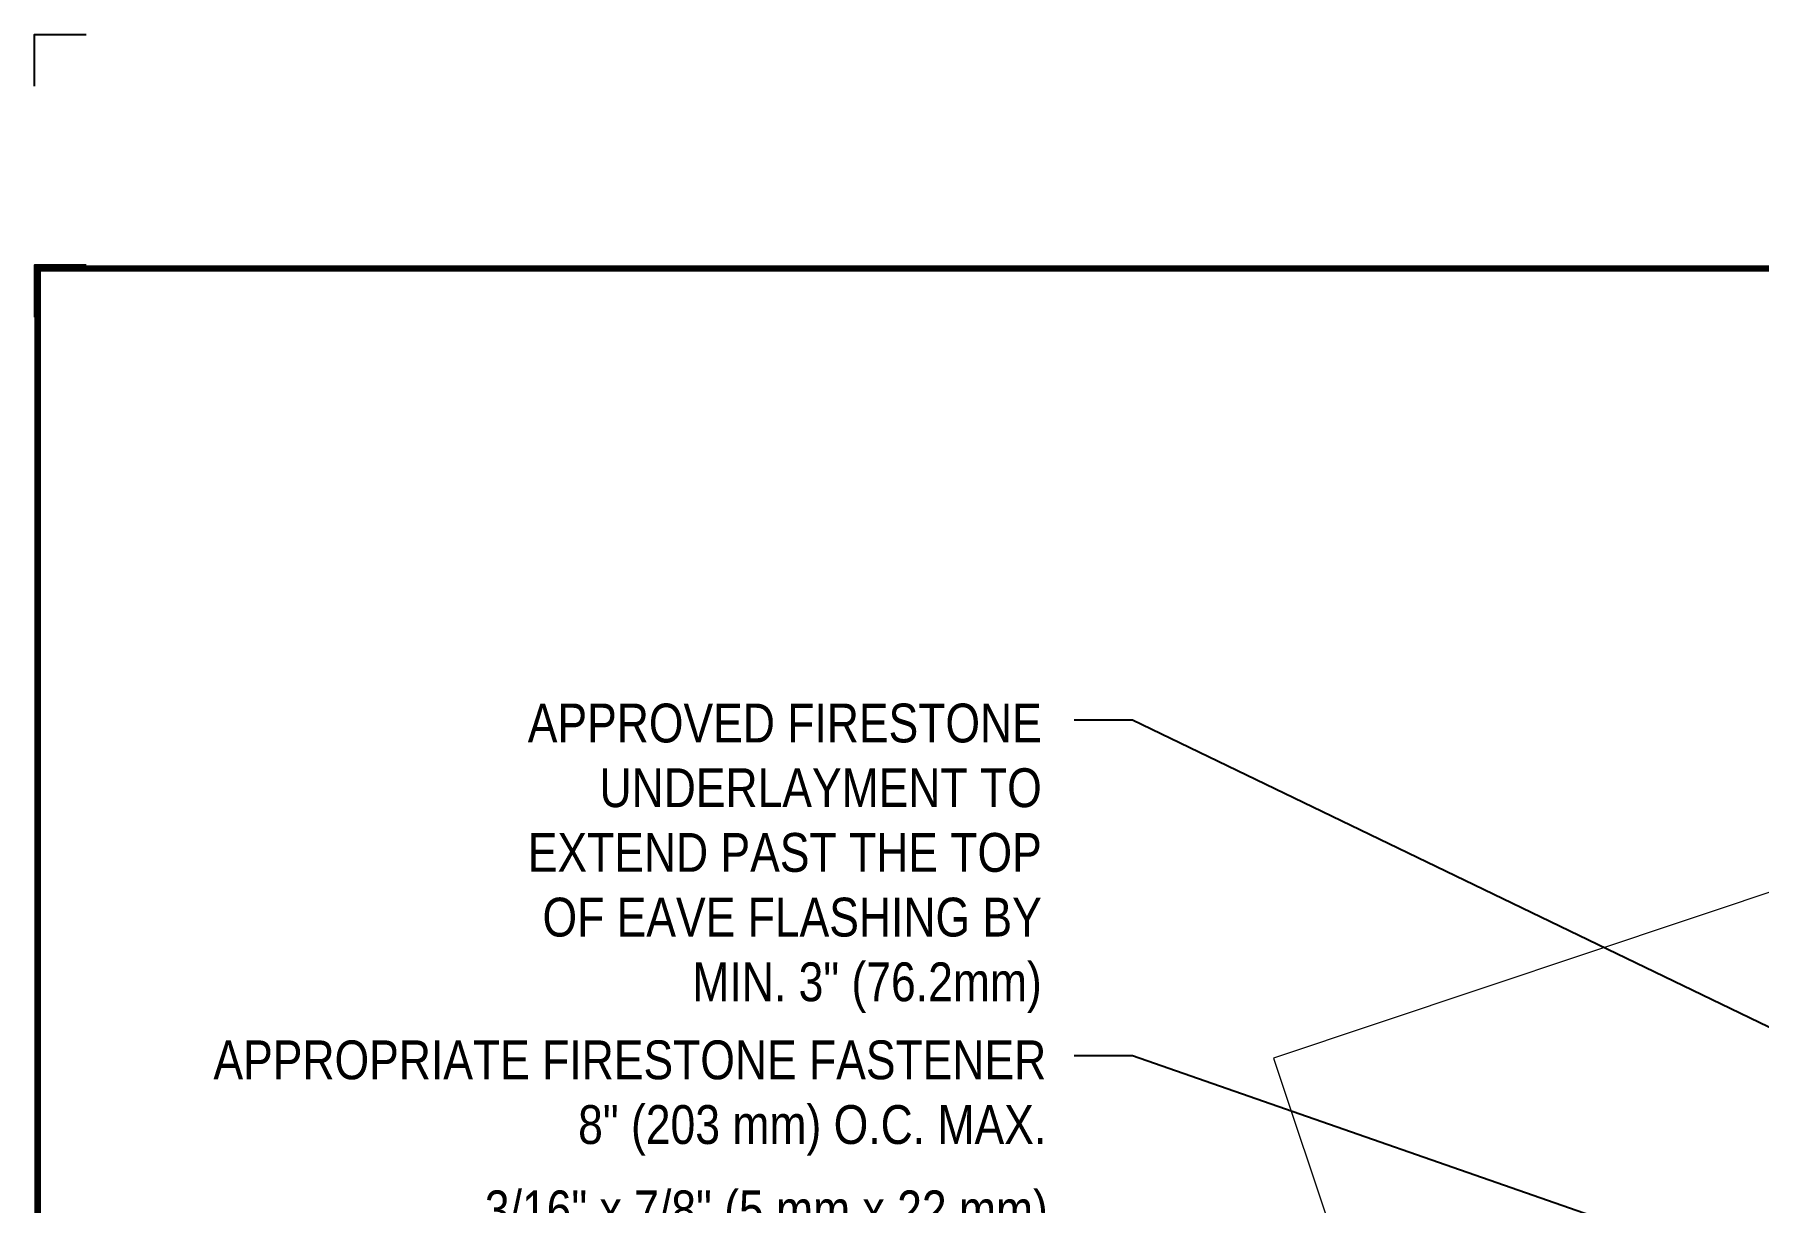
# Model space of a CAD drawing. Header units: inches. Extents: x 0 to 20, y 0 to 16.8.
# Drawn here: x 0 to 8.32, y 11.12 to 16.76 of the extents above; entities that cross this region are included whole.
import ezdxf
from ezdxf.enums import TextEntityAlignment as Align

# ---------------------------------------------------------------- set-up
doc = ezdxf.new("R2010")
doc.units = ezdxf.units.IN
doc.header["$MEASUREMENT"] = 0
doc.layers.get('0').update_dxf_attribs({"linetype": 'CONTINUOUS'})
doc.layers.get('DEFPOINTS').update_dxf_attribs({"linetype": 'CONTINUOUS'})
doc.layers.add('FSBP-ACCESSORY-FIRESTONE', color=7, linetype='CONTINUOUS', lineweight=9)
doc.layers.add('FSBP-TRIMS', color=7, linetype='CONTINUOUS', lineweight=9)
for name, color, linetype in [('FSBP-ANNO-NOTE', 7, 'CONTINUOUS'), ('FSBP-TTLB-BORDER', 7, 'CONTINUOUS'), ('FSBP-TTLB-TEXT', 7, 'CONTINUOUS')]:
    doc.layers.add(name, color=color, linetype=linetype)
doc.styles.add('ARIAL', font='arial.ttf')
doc.styles.add('ARIAL_BOLD', font='')
doc.styles.add('FSBP_ARIAL_NAR', font='ARIALN.TTF')
doc.styles.add('TXT', font='simplex.shx')
doc.styles.get('ARIAL_BOLD').set_extended_font_data('Arial Black')
doc.dimstyles.new('STANDARD$7', dxfattribs={"dimscale": 1.5, "dimtxt": 0.2, "dimasz": 0.1, "dimexe": 0.1, "dimexo": 0.125, "dimgap": 0.09, "dimtad": 0, "dimdec": 3, "dimzin": 4, "dimdsep": 46, "dimtxsty": 'TXT', "dimcen": 0.09, "dimadec": 0, "dimazin": 0, "dimtfac": 1, "dimtdec": 3, "dimtofl": 0, "dimtmove": 2, "dimatfit": 3, "dimfxl": 0, "dimtolj": 1, "dimtzin": 4, "dimarcsym": 0})

# ---------------------------------------------------------------- blocks, each defined once
blk = doc.blocks.new('A$C486F1324')
at = {"layer": 'DEFPOINTS', "linetype": 'Continuous', "ltscale": 1.75}
blk.add_lwpolyline([(-3.512154225088215e-08, 16.51166663588279), (-3.512154225088215e-08, 16.76166663588279), (0.2499999648784577, 16.76166663588279)], dxfattribs=at)
at = {"layer": 'DEFPOINTS', "color": 1}
blk.add_lwpolyline([(0.2499999648784577, 15.64645830254946), (-3.512154225088215e-08, 15.64645830254946), (-3.512154225088215e-08, 15.39645830254946)], dxfattribs=at)
at = {"layer": 'FSBP-TTLB-BORDER', "const_width": 0.03125}
blk.add_lwpolyline([(20.01562496487846, 2.630833302549462), (20.01562496487846, 15.63083330254946), (0.01562496487845775, 15.63083330254946), (0.01562496487845775, 2.630833302549462)], dxfattribs=at)
at = {"layer": 'FSBP-TTLB-TEXT'}
for tag, height, style, p in [('MAXIMUM_WARRANTY', 0.1875, 'ARIAL_BOLD', (18.05549597262787, 2.85485773330052)), ('ACCPT_SYSTEMS', 0.21875, 'ARIAL', (12.51000666906039, 1.505833302549462))]:
    blk.add_attdef(tag, text='', height=height, dxfattribs=dict(at, style=style)).set_placement(p, align=Align.MIDDLE_LEFT)
for tag, height, style, p in [('DETAIL_DESCP_LINE_1', 0.21875, 'ARIAL_BOLD', (10.34680946719057, 2.25720148330052)), ('ISSUE_REV_DATE', 0.21875, 'ARIAL', (16.85632130115108, 1.902577359955217)), ('DETAIL_NUMBER', 0.4375, 'ARIAL', (18.9350408723662, 1.73767023330052))]:
    blk.add_attdef(tag, text='', height=height, dxfattribs=dict(at, style=style)).set_placement(p, align=Align.MIDDLE_CENTER)

msp = doc.modelspace()

# ---------------------------------------------------------------- hatches: boundary and pattern name
at = {"layer": 'FSBP-ACCESSORY-FIRESTONE'}
h = msp.add_hatch(dxfattribs=at)
h.set_pattern_fill('STEEL', color=256, scale=0.5, style=0)
h.set_pattern_definition([(45, (0, 0.8885348915828999), (-0.04419417382415922, 0.04419417382415922), []), (45, (0, 0.9197848915828999), (-0.04419417382415922, 0.04419417382415922), [])])
h.paths.add_polyline_path([(10.75576186128794, 11.55781910616226), (10.74584609077528, 11.58745422038746), (8.352389988431746, 10.78661501110963), (8.347488201831807, 10.75202201162811)])
h.paths.add_polyline_path([(8.174579303080582, 10.72712038803368), (8.130126631742792, 10.71224673226469), (6.84882857016231, 10.28353039797278, 1), (6.868660111187629, 10.22426016952239), (7.50333663971069, 10.43661996536403, -0.5122765682506683), (7.544502410223349, 10.40698485113884), (7.544502410223348, 9.71460200313869), (7.54747603282108, 9.709154709417078), (7.570913532821079, 9.709154709417078), (7.575159591199873, 9.744310959417087), (7.575752410223349, 9.74322499129622), (7.575752410223349, 10.40698485113884, 0.5122765682507014), (7.49342086919803, 10.46625507958923), (8.199312630705839, 10.70244315906481)])
h.paths.add_polyline_path([(7.575752410223349, 9.484658452077683), (7.575752410223349, 9.615404709417081), (7.567403210477662, 9.615404709417088), (7.563157152098842, 9.580248459417087), (7.544502410223349, 9.61442154458729), (7.544502410223349, 9.484658452077683), (7.544502410223348, 9.483283675357594), (7.5444721554012, 9.483283675357594, -0.1204757838842265), (7.540315704091613, 9.469033452077685), (7.202845763289219, 8.884518368580673, 1), (7.338162232630538, 8.806393368580673), (7.556912232630539, 9.185279482736368), (7.529848938762276, 9.200904482736366), (7.311098938762275, 8.822018368580673, -1), (7.229909057157482, 8.868893368580673), (7.567378997959879, 9.453408452077683, 0.1316524975873928)])

# ---------------------------------------------------------------- linework, layer by layer
at = {"layer": 'FSBP-TRIMS'}
for p, q in [((13.59409411897755, 14.36328250263114), (5.983074711842862, 11.81667103236443)), ((5.983074711842862, 11.81667103236443), (6.45741666658999, 10.39364516812294))]:
    msp.add_line(p, q, dxfattribs=at)

# ---------------------------------------------------------------- block references
msp.add_blockref('A$C486F1324', (3.512154211904317e-08, 3.078388033372903e-08))

# ---------------------------------------------------------------- texts
at = {"layer": 'FSBP-ANNO-NOTE', "insert": (4.863988677672619, 12.03498922399112), "char_height": 0.1875, "width": 2.602814136239886, "attachment_point": 9, "style": 'FSBP_ARIAL_NAR'}
msp.add_mtext('APPROVED FIRESTONE UNDERLAYMENT TO EXTEND PAST THE TOP OF EAVE FLASHING BY MIN. 3" (76.2mm)', dxfattribs=at)
at = {"layer": 'FSBP-ANNO-NOTE', "insert": (4.885425759370484, 11.90195217790067), "char_height": 0.1875, "attachment_point": 3, "style": 'FSBP_ARIAL_NAR'}
msp.add_mtext('APPROPRIATE FIRESTONE FASTENER\\P8" (203 mm) O.C. MAX.', dxfattribs=at)
at = {"layer": 'FSBP-TRIMS', "insert": (4.89357499182638, 11.1771254180686), "char_height": 0.1875, "width": 3.28545741526095, "attachment_point": 3, "style": 'FSBP_ARIAL_NAR'}
msp.add_mtext('3/16" x 7/8" (5 mm x 22 mm)\\PDOUBLE BEAD BUTYL TAPE', dxfattribs=at)

# ---------------------------------------------------------------- leaders
at = {"layer": 'FSBP-ANNO-NOTE', "annotation_type": 0, "has_hookline": 1, "hookline_direction": 1, "text_width": 4.018715893587994}
for points in [[(9.670706613332818, 11.3397127823028), (5.301675759370484, 13.44848585184252), (5.020425759370484, 13.44848585184252)], [(8.248610989987174, 10.80132037090945), (5.301675759370484, 11.82695217790067), (5.020425759370484, 11.82695217790067)]]:
    msp.add_leader(points, dimstyle='STANDARD$7', override={"dimasz": 0.1875, "dimtad": 0}, dxfattribs=at)

doc.saveas('drawing.dxf')
